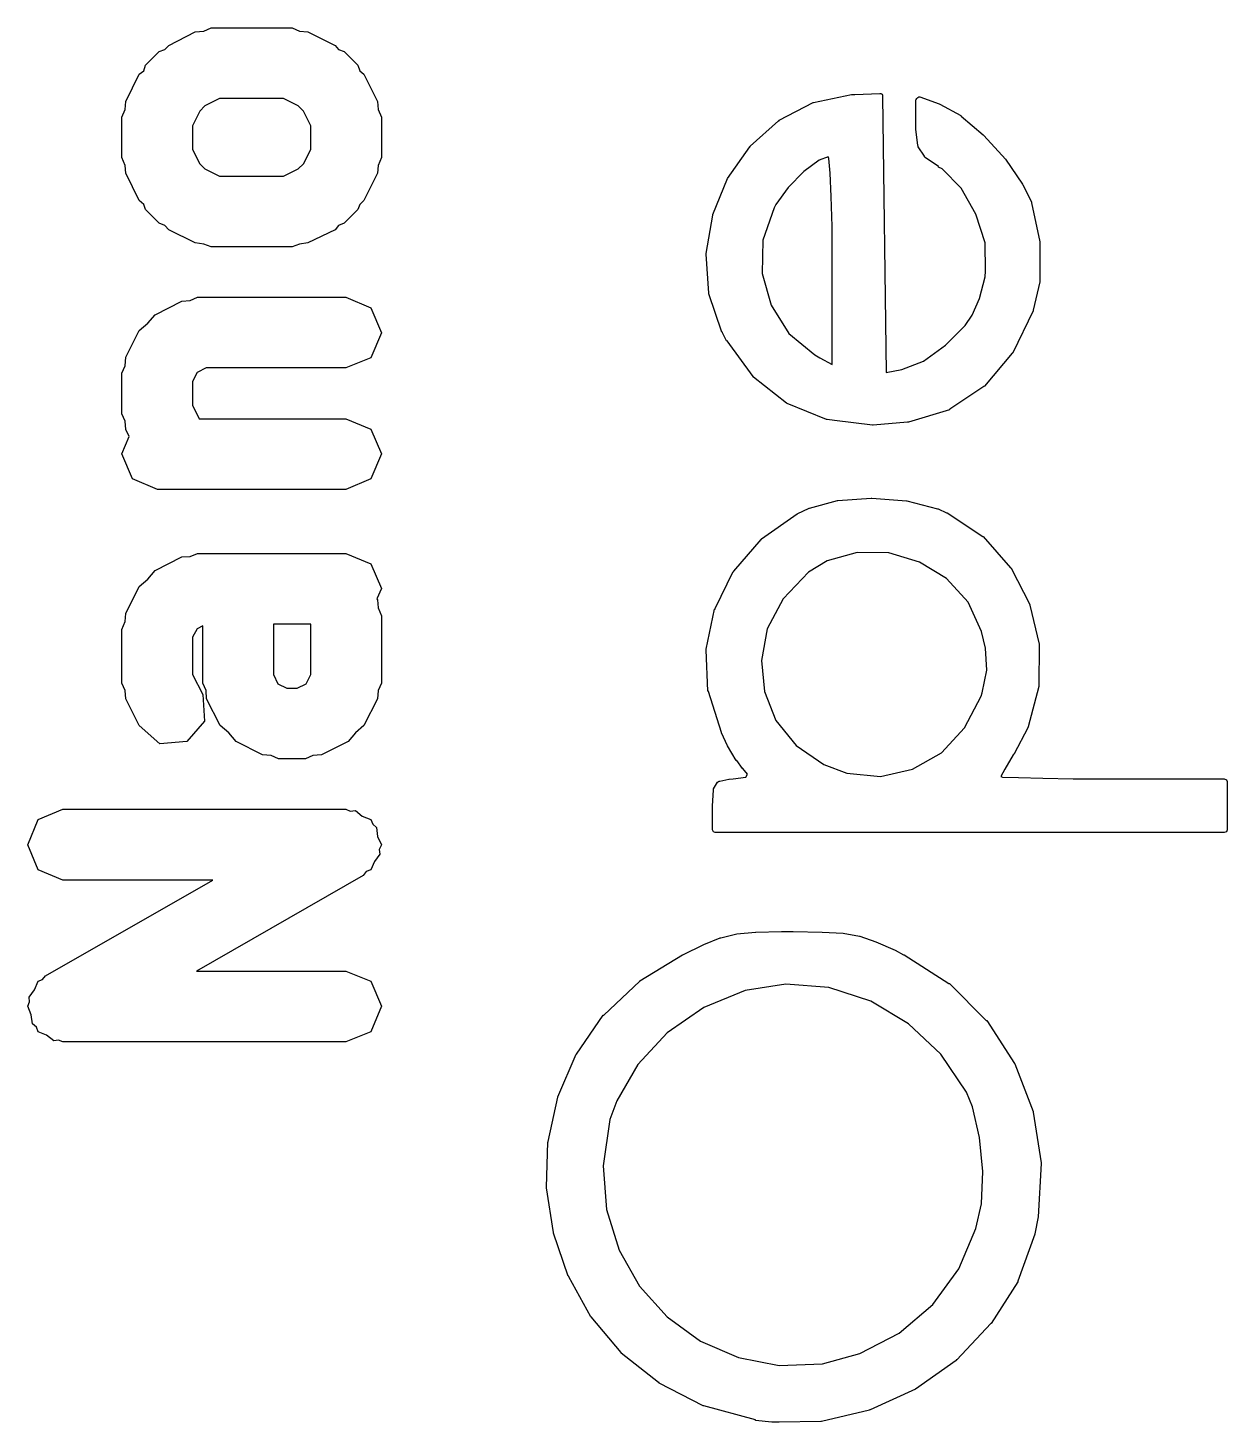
# Model space of a CAD drawing. Extents: x 111.8 to 136.4, y -131 to -94.3.
# Drawn here: x 115.034 to 117.154, y -111.208 to -108.744 of the extents above; entities that cross this region are included whole.
import ezdxf

# ---------------------------------------------------------------- set-up
doc = ezdxf.new("R2010")
doc.units = 0
doc.layers.add('BLACK', color=7, linetype='CONTINUOUS')

msp = doc.modelspace()

# ---------------------------------------------------------------- linework, layer by layer
at = {"layer": 'BLACK', "linetype": 'CONTINUOUS'}
for p, q in [((115.283, -108.775), (115.33, -108.751)), ((115.33, -108.751), (115.345, -108.75)), ((115.345, -108.75), (115.358, -108.744)), ((115.358, -108.744), (115.501, -108.744)), ((115.501, -108.744), (115.514, -108.75)), ((115.514, -108.75), (115.529, -108.751)), ((115.529, -108.751), (115.577, -108.775)), ((115.266, -108.786), (115.276, -108.782)), ((115.276, -108.782), (115.283, -108.775)), ((115.577, -108.775), (115.583, -108.782)), ((115.583, -108.782), (115.593, -108.786)), ((115.239, -108.82), (115.242, -108.81)), ((115.242, -108.81), (115.266, -108.786)), ((115.593, -108.786), (115.617, -108.81)), ((115.617, -108.81), (115.621, -108.82)), ((115.207, -108.874), (115.231, -108.826)), ((115.231, -108.826), (115.239, -108.82)), ((115.621, -108.82), (115.628, -108.826)), ((115.628, -108.826), (115.652, -108.874)), ((115.206, -108.888), (115.207, -108.874)), ((115.347, -108.882), (115.338, -108.891)), ((115.373, -108.869), (115.347, -108.882)), ((115.486, -108.869), (115.373, -108.869)), ((115.512, -108.882), (115.486, -108.869)), ((115.521, -108.891), (115.512, -108.882)), ((115.652, -108.874), (115.653, -108.888)), ((116.362, -108.907), (116.422, -108.876)), ((116.422, -108.876), (116.423, -108.876)), ((116.423, -108.876), (116.49, -108.862)), ((116.423, -108.876), (116.423, -108.876)), ((116.49, -108.862), (116.491, -108.862)), ((116.491, -108.862), (116.491, -108.862)), ((116.491, -108.862), (116.496, -108.862)), ((116.496, -108.862), (116.54, -108.86)), ((116.496, -108.862), (116.496, -108.862)), ((116.496, -108.862), (116.496, -108.862)), ((116.54, -108.86), (116.54, -108.86)), ((116.54, -108.86), (116.54, -108.86)), ((116.54, -108.86), (116.542, -108.86)), ((116.542, -108.86), (116.544, -108.861)), ((116.544, -108.861), (116.544, -108.861)), ((116.544, -108.861), (116.544, -108.861)), ((116.544, -108.861), (116.545, -108.863)), ((116.545, -108.863), (116.545, -108.864)), ((116.545, -108.864), (116.545, -108.865)), ((116.545, -108.865), (116.545, -108.865)), ((116.545, -108.865), (116.551, -109.353)), ((116.604, -108.871), (116.605, -108.87)), ((116.604, -108.917), (116.604, -108.871)), ((116.605, -108.869), (116.606, -108.868)), ((116.605, -108.87), (116.605, -108.869)), ((116.605, -108.869), (116.605, -108.869)), ((116.606, -108.868), (116.607, -108.867)), ((116.607, -108.867), (116.607, -108.867)), ((116.607, -108.867), (116.608, -108.867)), ((116.608, -108.867), (116.609, -108.866)), ((116.609, -108.866), (116.61, -108.866)), ((116.61, -108.866), (116.611, -108.866)), ((116.611, -108.866), (116.645, -108.878)), ((116.645, -108.878), (116.646, -108.879)), ((116.646, -108.879), (116.646, -108.879)), ((116.646, -108.879), (116.683, -108.899)), ((115.2, -108.902), (115.206, -108.888)), ((115.2, -108.973), (115.2, -108.902)), ((115.338, -108.891), (115.325, -108.917)), ((115.534, -108.917), (115.521, -108.891)), ((115.653, -108.888), (115.659, -108.902)), ((115.659, -108.902), (115.659, -108.973)), ((116.311, -108.953), (116.361, -108.908)), ((116.361, -108.908), (116.362, -108.908)), ((116.362, -108.908), (116.362, -108.907)), ((116.683, -108.899), (116.683, -108.899)), ((116.683, -108.899), (116.684, -108.9)), ((116.684, -108.9), (116.723, -108.933)), ((115.325, -108.917), (115.325, -108.959)), ((115.534, -108.959), (115.534, -108.917)), ((116.604, -108.923), (116.604, -108.917)), ((116.604, -108.917), (116.604, -108.917)), ((116.604, -108.917), (116.604, -108.917)), ((116.607, -108.952), (116.604, -108.923)), ((116.604, -108.923), (116.604, -108.923)), ((116.604, -108.923), (116.604, -108.923)), ((116.723, -108.933), (116.724, -108.934)), ((116.271, -109.01), (116.31, -108.954)), ((116.31, -108.954), (116.311, -108.954)), ((116.311, -108.954), (116.311, -108.953)), ((116.608, -108.953), (116.607, -108.952)), ((116.608, -108.954), (116.608, -108.953)), ((116.619, -108.971), (116.608, -108.954)), ((116.724, -108.934), (116.724, -108.934)), ((116.724, -108.934), (116.762, -108.976)), ((115.206, -108.987), (115.2, -108.973)), ((115.325, -108.959), (115.338, -108.984)), ((115.521, -108.984), (115.534, -108.959)), ((115.659, -108.973), (115.653, -108.987)), ((116.433, -108.978), (116.406, -108.998)), ((116.449, -108.972), (116.433, -108.978)), ((116.45, -108.975), (116.449, -108.972)), ((116.452, -109.001), (116.45, -108.975)), ((116.619, -108.972), (116.619, -108.971)), ((116.62, -108.973), (116.619, -108.972)), ((116.644, -108.989), (116.62, -108.973)), ((116.762, -108.976), (116.762, -108.976)), ((116.762, -108.976), (116.762, -108.976)), ((116.762, -108.976), (116.792, -109.02)), ((115.207, -109.001), (115.206, -108.987)), ((115.231, -109.049), (115.207, -109.001)), ((115.338, -108.984), (115.347, -108.993)), ((115.347, -108.993), (115.373, -109.006)), ((115.373, -109.006), (115.486, -109.006)), ((115.486, -109.006), (115.512, -108.993)), ((115.512, -108.993), (115.521, -108.984)), ((115.652, -109.001), (115.628, -109.049)), ((115.653, -108.987), (115.652, -109.001)), ((116.406, -108.998), (116.378, -109.026)), ((116.454, -109.042), (116.452, -109.001)), ((116.644, -108.99), (116.644, -108.989)), ((116.644, -108.989), (116.644, -108.989)), ((116.65, -108.993), (116.644, -108.99)), ((116.684, -109.027), (116.65, -108.993)), ((116.245, -109.074), (116.271, -109.01)), ((116.271, -109.01), (116.271, -109.01)), ((116.271, -109.01), (116.271, -109.01)), ((116.378, -109.026), (116.356, -109.056)), ((116.71, -109.073), (116.684, -109.027)), ((116.792, -109.02), (116.792, -109.02)), ((116.792, -109.02), (116.793, -109.021)), ((116.793, -109.021), (116.808, -109.052)), ((115.239, -109.056), (115.231, -109.049)), ((115.242, -109.065), (115.239, -109.056)), ((115.621, -109.056), (115.617, -109.065)), ((115.628, -109.049), (115.621, -109.056)), ((116.356, -109.056), (116.353, -109.062)), ((116.456, -109.095), (116.454, -109.042)), ((116.808, -109.052), (116.808, -109.053)), ((116.808, -109.053), (116.808, -109.053)), ((116.808, -109.053), (116.823, -109.122)), ((115.266, -109.089), (115.242, -109.065)), ((115.617, -109.065), (115.593, -109.089)), ((116.233, -109.143), (116.245, -109.075)), ((116.245, -109.075), (116.245, -109.074)), ((116.245, -109.074), (116.245, -109.074)), ((116.353, -109.062), (116.333, -109.119)), ((116.726, -109.124), (116.71, -109.073)), ((115.276, -109.093), (115.266, -109.089)), ((115.283, -109.101), (115.276, -109.093)), ((115.33, -109.124), (115.283, -109.101)), ((115.577, -109.101), (115.529, -109.124)), ((115.583, -109.093), (115.577, -109.101)), ((115.593, -109.089), (115.583, -109.093)), ((116.456, -109.156), (116.456, -109.095)), ((115.345, -109.126), (115.33, -109.124)), ((115.358, -109.131), (115.345, -109.126)), ((115.514, -109.126), (115.501, -109.131)), ((115.529, -109.124), (115.514, -109.126)), ((116.333, -109.119), (116.332, -109.178)), ((116.727, -109.174), (116.726, -109.124)), ((116.823, -109.122), (116.823, -109.122)), ((116.823, -109.122), (116.823, -109.123)), ((116.823, -109.123), (116.823, -109.192)), ((115.501, -109.131), (115.358, -109.131)), ((116.233, -109.144), (116.233, -109.143)), ((116.233, -109.143), (116.233, -109.143)), ((116.238, -109.213), (116.233, -109.144)), ((116.332, -109.178), (116.348, -109.234)), ((116.456, -109.339), (116.456, -109.156)), ((116.726, -109.184), (116.727, -109.174)), ((116.716, -109.222), (116.726, -109.184)), ((116.823, -109.193), (116.811, -109.243)), ((116.823, -109.192), (116.823, -109.192)), ((116.823, -109.192), (116.823, -109.193)), ((115.259, -109.251), (115.306, -109.227)), ((115.306, -109.227), (115.321, -109.226)), ((115.321, -109.226), (115.334, -109.22)), ((115.334, -109.22), (115.596, -109.22)), ((115.596, -109.22), (115.64, -109.239)), ((116.238, -109.214), (116.238, -109.213)), ((116.261, -109.282), (116.238, -109.214)), ((116.238, -109.214), (116.238, -109.214)), ((116.703, -109.252), (116.716, -109.222)), ((115.246, -109.266), (115.259, -109.251)), ((115.64, -109.239), (115.659, -109.283)), ((116.348, -109.234), (116.379, -109.284)), ((116.691, -109.27), (116.703, -109.252)), ((116.811, -109.244), (116.775, -109.318)), ((116.811, -109.243), (116.811, -109.243)), ((116.811, -109.243), (116.811, -109.244)), ((115.231, -109.279), (115.246, -109.266)), ((116.656, -109.305), (116.691, -109.27)), ((115.207, -109.326), (115.231, -109.279)), ((115.659, -109.283), (115.64, -109.327)), ((116.262, -109.282), (116.261, -109.282)), ((116.262, -109.283), (116.262, -109.282)), ((116.269, -109.297), (116.262, -109.283)), ((116.27, -109.297), (116.269, -109.297)), ((116.269, -109.297), (116.269, -109.297)), ((116.316, -109.36), (116.27, -109.297)), ((116.379, -109.284), (116.425, -109.322)), ((115.206, -109.341), (115.207, -109.326)), ((115.64, -109.327), (115.596, -109.345)), ((116.425, -109.322), (116.434, -109.327)), ((116.434, -109.327), (116.456, -109.339)), ((116.617, -109.333), (116.656, -109.305)), ((116.774, -109.319), (116.725, -109.377)), ((116.775, -109.318), (116.774, -109.319)), ((116.774, -109.319), (116.774, -109.319)), ((115.2, -109.354), (115.206, -109.341)), ((115.349, -109.345), (115.333, -109.353)), ((115.596, -109.345), (115.349, -109.345)), ((116.551, -109.353), (116.579, -109.348)), ((116.579, -109.348), (116.617, -109.333)), ((115.2, -109.426), (115.2, -109.354)), ((115.333, -109.353), (115.325, -109.369)), ((115.325, -109.369), (115.325, -109.411)), ((116.316, -109.361), (116.316, -109.36)), ((116.317, -109.361), (116.316, -109.361)), ((116.375, -109.407), (116.317, -109.361)), ((116.724, -109.378), (116.664, -109.418)), ((116.725, -109.377), (116.724, -109.378)), ((116.725, -109.377), (116.725, -109.377)), ((115.206, -109.439), (115.2, -109.426)), ((115.325, -109.411), (115.337, -109.435)), ((116.376, -109.408), (116.375, -109.407)), ((116.446, -109.436), (116.376, -109.408)), ((116.376, -109.408), (116.376, -109.408)), ((116.663, -109.419), (116.591, -109.441)), ((116.664, -109.418), (116.663, -109.418)), ((116.663, -109.418), (116.663, -109.419)), ((115.207, -109.454), (115.206, -109.439)), ((115.337, -109.435), (115.596, -109.435)), ((115.596, -109.435), (115.64, -109.453)), ((116.447, -109.436), (116.446, -109.436)), ((116.46, -109.438), (116.447, -109.436)), ((116.447, -109.436), (116.447, -109.436)), ((116.527, -109.446), (116.46, -109.438)), ((116.528, -109.446), (116.527, -109.446)), ((116.527, -109.446), (116.527, -109.446)), ((116.589, -109.441), (116.528, -109.446)), ((116.59, -109.441), (116.589, -109.441)), ((116.591, -109.441), (116.59, -109.441)), ((115.2, -109.497), (115.213, -109.466)), ((115.213, -109.466), (115.207, -109.454)), ((115.64, -109.453), (115.659, -109.497)), ((115.219, -109.541), (115.2, -109.497)), ((115.659, -109.497), (115.64, -109.541)), ((115.263, -109.56), (115.219, -109.541)), ((115.64, -109.541), (115.596, -109.56)), ((115.596, -109.56), (115.263, -109.56)), ((116.394, -109.603), (116.415, -109.593)), ((116.415, -109.593), (116.415, -109.593)), ((116.415, -109.593), (116.416, -109.593)), ((116.416, -109.593), (116.465, -109.579)), ((116.465, -109.579), (116.465, -109.579)), ((116.465, -109.579), (116.466, -109.579)), ((116.466, -109.579), (116.525, -109.575)), ((116.525, -109.575), (116.525, -109.575)), ((116.525, -109.575), (116.526, -109.575)), ((116.526, -109.575), (116.587, -109.58)), ((116.587, -109.58), (116.587, -109.58)), ((116.587, -109.58), (116.588, -109.58)), ((116.588, -109.58), (116.642, -109.594)), ((116.642, -109.594), (116.642, -109.594)), ((116.642, -109.594), (116.643, -109.594)), ((116.643, -109.594), (116.658, -109.601)), ((116.331, -109.647), (116.394, -109.603)), ((116.394, -109.603), (116.394, -109.603)), ((116.394, -109.603), (116.394, -109.603)), ((116.658, -109.601), (116.658, -109.601)), ((116.658, -109.601), (116.659, -109.601)), ((116.659, -109.601), (116.722, -109.643)), ((116.331, -109.648), (116.331, -109.647)), ((116.722, -109.643), (116.722, -109.643)), ((116.722, -109.643), (116.723, -109.643)), ((116.723, -109.643), (116.771, -109.698)), ((116.282, -109.704), (116.33, -109.648)), ((116.33, -109.648), (116.331, -109.648)), ((116.5, -109.671), (116.447, -109.686)), ((116.556, -109.672), (116.5, -109.671)), ((116.61, -109.688), (116.556, -109.672)), ((115.259, -109.703), (115.306, -109.679)), ((115.306, -109.679), (115.321, -109.678)), ((115.321, -109.678), (115.334, -109.673)), ((115.334, -109.673), (115.596, -109.673)), ((115.596, -109.673), (115.64, -109.691)), ((115.64, -109.691), (115.659, -109.735)), ((116.447, -109.686), (116.414, -109.706)), ((116.658, -109.717), (116.61, -109.688)), ((115.231, -109.731), (115.246, -109.718)), ((115.246, -109.718), (115.259, -109.703)), ((116.249, -109.77), (116.281, -109.705)), ((116.281, -109.705), (116.282, -109.705)), ((116.282, -109.705), (116.282, -109.704)), ((116.414, -109.706), (116.369, -109.753)), ((116.696, -109.759), (116.658, -109.717)), ((116.771, -109.698), (116.771, -109.698)), ((116.771, -109.698), (116.772, -109.699)), ((116.772, -109.699), (116.805, -109.763)), ((115.207, -109.779), (115.231, -109.731)), ((115.659, -109.735), (115.651, -109.753)), ((115.651, -109.753), (115.652, -109.755)), ((115.652, -109.755), (115.653, -109.769)), ((115.653, -109.769), (115.659, -109.783)), ((116.233, -109.842), (116.248, -109.771)), ((116.248, -109.771), (116.249, -109.771)), ((116.249, -109.771), (116.249, -109.77)), ((116.369, -109.753), (116.341, -109.806)), ((116.72, -109.811), (116.696, -109.759)), ((116.805, -109.763), (116.805, -109.763)), ((116.805, -109.763), (116.805, -109.764)), ((116.805, -109.764), (116.822, -109.833)), ((115.2, -109.807), (115.206, -109.793)), ((115.206, -109.793), (115.207, -109.779)), ((115.659, -109.783), (115.659, -109.902)), ((115.2, -109.902), (115.2, -109.807)), ((115.333, -109.806), (115.325, -109.821)), ((115.343, -109.801), (115.333, -109.806)), ((115.343, -109.902), (115.343, -109.801)), ((115.468, -109.798), (115.468, -109.887)), ((115.534, -109.798), (115.468, -109.798)), ((115.534, -109.887), (115.534, -109.798)), ((116.341, -109.806), (116.331, -109.862)), ((116.727, -109.84), (116.72, -109.811)), ((115.325, -109.821), (115.325, -109.887)), ((116.233, -109.843), (116.233, -109.842)), ((116.233, -109.842), (116.233, -109.842)), ((116.236, -109.916), (116.233, -109.843)), ((116.729, -109.879), (116.727, -109.84)), ((116.822, -109.835), (116.821, -109.907)), ((116.822, -109.833), (116.822, -109.834)), ((116.822, -109.834), (116.822, -109.835)), ((116.331, -109.862), (116.336, -109.917)), ((115.325, -109.887), (115.343, -109.922)), ((115.468, -109.887), (115.476, -109.903)), ((115.526, -109.903), (115.534, -109.887)), ((116.721, -109.919), (116.729, -109.879)), ((115.206, -109.915), (115.2, -109.902)), ((115.207, -109.93), (115.206, -109.915)), ((115.349, -109.915), (115.343, -109.902)), ((115.35, -109.93), (115.349, -109.915)), ((115.476, -109.903), (115.492, -109.911)), ((115.492, -109.911), (115.51, -109.911)), ((115.51, -109.911), (115.526, -109.903)), ((115.653, -109.915), (115.652, -109.93)), ((115.659, -109.902), (115.653, -109.915)), ((116.237, -109.916), (116.236, -109.916)), ((116.237, -109.917), (116.237, -109.916)), ((116.26, -109.989), (116.237, -109.917)), ((116.336, -109.917), (116.356, -109.968)), ((116.719, -109.925), (116.721, -109.919)), ((116.821, -109.908), (116.802, -109.979)), ((116.821, -109.907), (116.821, -109.907)), ((116.821, -109.907), (116.821, -109.908)), ((115.231, -109.977), (115.207, -109.93)), ((115.343, -109.922), (115.346, -109.969)), ((115.374, -109.977), (115.35, -109.93)), ((115.652, -109.93), (115.628, -109.977)), ((116.69, -109.981), (116.719, -109.925)), ((116.356, -109.968), (116.392, -110.012)), ((115.267, -110.009), (115.231, -109.977)), ((115.346, -109.969), (115.315, -110.005)), ((115.389, -109.99), (115.374, -109.977)), ((115.402, -110.005), (115.389, -109.99)), ((115.613, -109.99), (115.6, -110.005)), ((115.628, -109.977), (115.613, -109.99)), ((116.26, -109.99), (116.26, -109.989)), ((116.271, -110.013), (116.26, -109.99)), ((116.26, -109.99), (116.26, -109.99)), ((116.649, -110.025), (116.69, -109.981)), ((116.802, -109.98), (116.777, -110.028)), ((116.802, -109.979), (116.802, -109.98)), ((116.802, -109.98), (116.802, -109.98)), ((115.315, -110.005), (115.267, -110.009)), ((115.449, -110.029), (115.402, -110.005)), ((115.6, -110.005), (115.553, -110.029)), ((116.286, -110.039), (116.271, -110.013)), ((116.271, -110.013), (116.271, -110.013)), ((116.271, -110.013), (116.271, -110.013)), ((116.392, -110.012), (116.441, -110.046)), ((115.464, -110.03), (115.449, -110.029)), ((115.477, -110.036), (115.464, -110.03)), ((115.525, -110.036), (115.477, -110.036)), ((115.538, -110.03), (115.525, -110.036)), ((115.553, -110.029), (115.538, -110.03)), ((116.287, -110.039), (116.286, -110.039)), ((116.297, -110.053), (116.287, -110.039)), ((116.287, -110.039), (116.287, -110.039)), ((116.598, -110.054), (116.649, -110.025)), ((116.776, -110.029), (116.761, -110.054)), ((116.777, -110.028), (116.776, -110.028)), ((116.776, -110.028), (116.776, -110.029)), ((116.298, -110.053), (116.297, -110.053)), ((116.306, -110.063), (116.298, -110.053)), ((116.298, -110.053), (116.298, -110.053)), ((116.303, -110.068), (116.306, -110.063)), ((116.441, -110.046), (116.482, -110.061)), ((116.482, -110.061), (116.541, -110.067)), ((116.541, -110.067), (116.598, -110.054)), ((116.761, -110.054), (116.754, -110.067)), ((116.244, -110.119), (116.246, -110.091)), ((116.246, -110.089), (116.253, -110.077)), ((116.246, -110.09), (116.246, -110.089)), ((116.246, -110.091), (116.246, -110.09)), ((116.253, -110.077), (116.255, -110.076)), ((116.253, -110.077), (116.253, -110.077)), ((116.253, -110.077), (116.253, -110.077)), ((116.255, -110.076), (116.256, -110.075)), ((116.256, -110.075), (116.256, -110.075)), ((116.256, -110.075), (116.257, -110.075)), ((116.257, -110.075), (116.273, -110.072)), ((116.273, -110.072), (116.274, -110.072)), ((116.274, -110.072), (116.281, -110.071)), ((116.274, -110.072), (116.274, -110.072)), ((116.281, -110.071), (116.303, -110.068)), ((116.754, -110.067), (116.757, -110.068)), ((116.757, -110.068), (116.785, -110.069)), ((116.785, -110.069), (116.828, -110.07)), ((116.828, -110.07), (116.882, -110.071)), ((116.882, -110.071), (116.882, -110.071)), ((116.882, -110.071), (116.944, -110.071)), ((116.944, -110.071), (116.948, -110.071)), ((116.948, -110.071), (117.149, -110.071)), ((117.149, -110.071), (117.153, -110.073)), ((117.153, -110.073), (117.154, -110.076)), ((117.154, -110.076), (117.154, -110.161)), ((115.052, -110.143), (115.096, -110.125)), ((115.096, -110.125), (115.596, -110.125)), ((115.596, -110.125), (115.604, -110.128)), ((115.604, -110.128), (115.613, -110.127)), ((115.613, -110.127), (115.625, -110.137)), ((115.625, -110.137), (115.64, -110.143)), ((116.244, -110.161), (116.244, -110.119)), ((116.244, -110.119), (116.244, -110.119)), ((116.244, -110.119), (116.244, -110.119)), ((115.034, -110.188), (115.052, -110.143)), ((115.64, -110.143), (115.644, -110.151)), ((115.644, -110.151), (115.65, -110.157)), ((115.65, -110.157), (115.652, -110.173)), ((116.246, -110.165), (116.244, -110.161)), ((116.249, -110.166), (116.246, -110.165)), ((117.153, -110.165), (117.149, -110.166)), ((117.154, -110.161), (117.153, -110.165)), ((115.052, -110.232), (115.034, -110.188)), ((115.652, -110.173), (115.659, -110.188)), ((115.659, -110.188), (115.655, -110.196)), ((117.149, -110.166), (116.249, -110.166)), ((115.656, -110.204), (115.647, -110.217)), ((115.655, -110.196), (115.656, -110.204)), ((115.096, -110.25), (115.052, -110.232)), ((115.632, -110.235), (115.627, -110.242)), ((115.64, -110.232), (115.632, -110.235)), ((115.647, -110.217), (115.64, -110.232)), ((115.065, -110.419), (115.361, -110.25)), ((115.361, -110.25), (115.096, -110.25)), ((115.627, -110.242), (115.332, -110.411)), ((116.229, -110.364), (116.258, -110.352)), ((116.258, -110.352), (116.259, -110.352)), ((116.259, -110.352), (116.287, -110.345)), ((116.259, -110.352), (116.259, -110.352)), ((116.287, -110.345), (116.32, -110.342)), ((116.287, -110.345), (116.287, -110.345)), ((116.287, -110.345), (116.287, -110.345)), ((116.32, -110.342), (116.321, -110.342)), ((116.321, -110.342), (116.366, -110.341)), ((116.321, -110.342), (116.321, -110.342)), ((116.366, -110.341), (116.366, -110.341)), ((116.366, -110.341), (116.366, -110.341)), ((116.366, -110.341), (116.387, -110.341)), ((116.387, -110.341), (116.387, -110.341)), ((116.387, -110.341), (116.387, -110.341)), ((116.387, -110.341), (116.438, -110.342)), ((116.438, -110.342), (116.438, -110.342)), ((116.438, -110.342), (116.438, -110.342)), ((116.438, -110.342), (116.475, -110.344)), ((116.475, -110.344), (116.475, -110.344)), ((116.475, -110.344), (116.475, -110.344)), ((116.475, -110.344), (116.504, -110.349)), ((116.504, -110.349), (116.505, -110.349)), ((116.505, -110.349), (116.505, -110.349)), ((116.505, -110.349), (116.533, -110.359)), ((116.533, -110.359), (116.533, -110.359)), ((116.533, -110.359), (116.533, -110.359)), ((116.533, -110.359), (116.567, -110.374)), ((116.116, -110.428), (116.191, -110.382)), ((116.191, -110.382), (116.192, -110.382)), ((116.192, -110.382), (116.229, -110.364)), ((116.192, -110.382), (116.192, -110.382)), ((116.229, -110.364), (116.229, -110.364)), ((116.229, -110.364), (116.229, -110.364)), ((116.567, -110.374), (116.567, -110.374)), ((116.567, -110.374), (116.567, -110.374)), ((116.567, -110.374), (116.582, -110.382)), ((116.582, -110.382), (116.582, -110.382)), ((116.582, -110.382), (116.583, -110.382)), ((116.583, -110.382), (116.662, -110.433)), ((115.332, -110.411), (115.596, -110.411)), ((115.596, -110.411), (115.64, -110.429)), ((115.046, -110.444), (115.052, -110.429)), ((115.052, -110.429), (115.06, -110.426)), ((115.06, -110.426), (115.065, -110.419)), ((115.64, -110.429), (115.659, -110.473)), ((116.052, -110.489), (116.116, -110.429)), ((116.116, -110.429), (116.116, -110.428)), ((116.116, -110.429), (116.116, -110.429)), ((116.374, -110.434), (116.302, -110.445)), ((116.45, -110.44), (116.374, -110.434)), ((116.662, -110.433), (116.663, -110.433)), ((116.663, -110.433), (116.663, -110.433)), ((116.663, -110.433), (116.728, -110.498)), ((115.036, -110.457), (115.046, -110.444)), ((115.037, -110.465), (115.036, -110.457)), ((116.302, -110.445), (116.229, -110.475)), ((116.524, -110.464), (116.45, -110.44)), ((115.034, -110.473), (115.037, -110.465)), ((115.04, -110.488), (115.034, -110.473)), ((115.659, -110.473), (115.64, -110.518)), ((116.229, -110.475), (116.164, -110.52)), ((116.591, -110.504), (116.524, -110.464)), ((115.042, -110.504), (115.04, -110.488)), ((115.049, -110.51), (115.042, -110.504)), ((115.052, -110.518), (115.049, -110.51)), ((116.004, -110.558), (116.051, -110.489)), ((116.051, -110.489), (116.052, -110.489)), ((116.052, -110.489), (116.052, -110.489)), ((116.648, -110.558), (116.591, -110.504)), ((116.728, -110.498), (116.728, -110.498)), ((116.728, -110.498), (116.729, -110.498)), ((116.729, -110.498), (116.778, -110.574)), ((115.067, -110.524), (115.052, -110.518)), ((115.08, -110.534), (115.067, -110.524)), ((115.088, -110.533), (115.08, -110.534)), ((115.096, -110.536), (115.088, -110.533)), ((115.64, -110.518), (115.596, -110.536)), ((116.164, -110.52), (116.112, -110.576)), ((115.596, -110.536), (115.096, -110.536)), ((115.971, -110.633), (116.003, -110.558)), ((116.003, -110.558), (116.004, -110.558)), ((116.004, -110.558), (116.004, -110.558)), ((116.693, -110.625), (116.648, -110.558)), ((116.112, -110.576), (116.075, -110.64)), ((116.778, -110.574), (116.778, -110.575)), ((116.778, -110.575), (116.779, -110.575)), ((116.779, -110.575), (116.811, -110.659)), ((115.971, -110.634), (115.971, -110.633)), ((115.971, -110.633), (115.971, -110.633)), ((116.704, -110.651), (116.693, -110.625)), ((115.954, -110.712), (115.971, -110.634)), ((116.075, -110.64), (116.063, -110.673)), ((116.716, -110.705), (116.704, -110.651)), ((116.063, -110.673), (116.051, -110.755)), ((116.811, -110.659), (116.811, -110.66)), ((116.811, -110.66), (116.811, -110.66)), ((116.811, -110.66), (116.825, -110.75)), ((116.722, -110.765), (116.716, -110.705)), ((115.951, -110.793), (115.953, -110.713)), ((115.953, -110.713), (115.954, -110.713)), ((115.954, -110.713), (115.954, -110.712)), ((116.051, -110.755), (116.057, -110.832)), ((116.825, -110.751), (116.82, -110.845)), ((116.825, -110.75), (116.825, -110.751)), ((116.825, -110.751), (116.825, -110.751)), ((116.72, -110.822), (116.722, -110.765)), ((115.951, -110.794), (115.951, -110.793)), ((115.963, -110.873), (115.951, -110.794)), ((115.951, -110.794), (115.951, -110.794)), ((116.71, -110.866), (116.72, -110.822)), ((116.057, -110.832), (116.079, -110.904)), ((116.82, -110.845), (116.814, -110.875)), ((116.82, -110.845), (116.82, -110.845)), ((116.82, -110.845), (116.82, -110.845)), ((115.963, -110.874), (115.963, -110.873)), ((115.989, -110.95), (115.963, -110.874)), ((115.963, -110.874), (115.963, -110.874)), ((116.68, -110.937), (116.71, -110.866)), ((116.814, -110.876), (116.784, -110.959)), ((116.814, -110.875), (116.814, -110.876)), ((116.814, -110.876), (116.814, -110.876)), ((116.079, -110.904), (116.115, -110.968)), ((115.99, -110.95), (115.989, -110.95)), ((115.99, -110.951), (115.99, -110.95)), ((116.029, -111.022), (115.99, -110.951)), ((116.634, -111), (116.68, -110.937)), ((116.115, -110.968), (116.164, -111.022)), ((116.784, -110.96), (116.737, -111.034)), ((116.784, -110.959), (116.784, -110.959)), ((116.784, -110.959), (116.784, -110.96)), ((116.574, -111.051), (116.634, -111)), ((116.03, -111.022), (116.029, -111.022)), ((116.083, -111.085), (116.03, -111.022)), ((116.03, -111.022), (116.03, -111.022)), ((116.164, -111.022), (116.223, -111.065)), ((116.505, -111.087), (116.574, -111.051)), ((116.736, -111.034), (116.676, -111.098)), ((116.737, -111.034), (116.736, -111.034)), ((116.737, -111.034), (116.737, -111.034)), ((116.223, -111.065), (116.29, -111.094)), ((116.083, -111.086), (116.083, -111.085)), ((116.083, -111.085), (116.083, -111.085)), ((116.149, -111.138), (116.083, -111.086)), ((116.29, -111.094), (116.362, -111.108)), ((116.439, -111.105), (116.505, -111.087)), ((116.675, -111.099), (116.603, -111.15)), ((116.676, -111.098), (116.675, -111.098)), ((116.675, -111.098), (116.675, -111.099)), ((116.362, -111.108), (116.439, -111.105)), ((116.15, -111.138), (116.149, -111.138)), ((116.15, -111.139), (116.15, -111.138)), ((116.228, -111.179), (116.15, -111.139)), ((116.603, -111.15), (116.523, -111.186)), ((116.603, -111.15), (116.603, -111.15)), ((116.603, -111.15), (116.603, -111.15)), ((116.229, -111.179), (116.228, -111.179)), ((116.32, -111.204), (116.229, -111.179)), ((116.229, -111.179), (116.229, -111.179)), ((116.522, -111.187), (116.437, -111.207)), ((116.523, -111.186), (116.522, -111.186)), ((116.522, -111.186), (116.522, -111.187)), ((116.32, -111.205), (116.32, -111.204)), ((116.32, -111.204), (116.32, -111.204)), ((116.349, -111.208), (116.32, -111.205)), ((116.362, -111.208), (116.349, -111.208)), ((116.349, -111.208), (116.349, -111.208)), ((116.349, -111.208), (116.349, -111.208)), ((116.436, -111.207), (116.362, -111.208)), ((116.437, -111.207), (116.436, -111.207)), ((116.437, -111.207), (116.437, -111.207))]:
    msp.add_line(p, q, dxfattribs=at)

doc.saveas('drawing.dxf')
